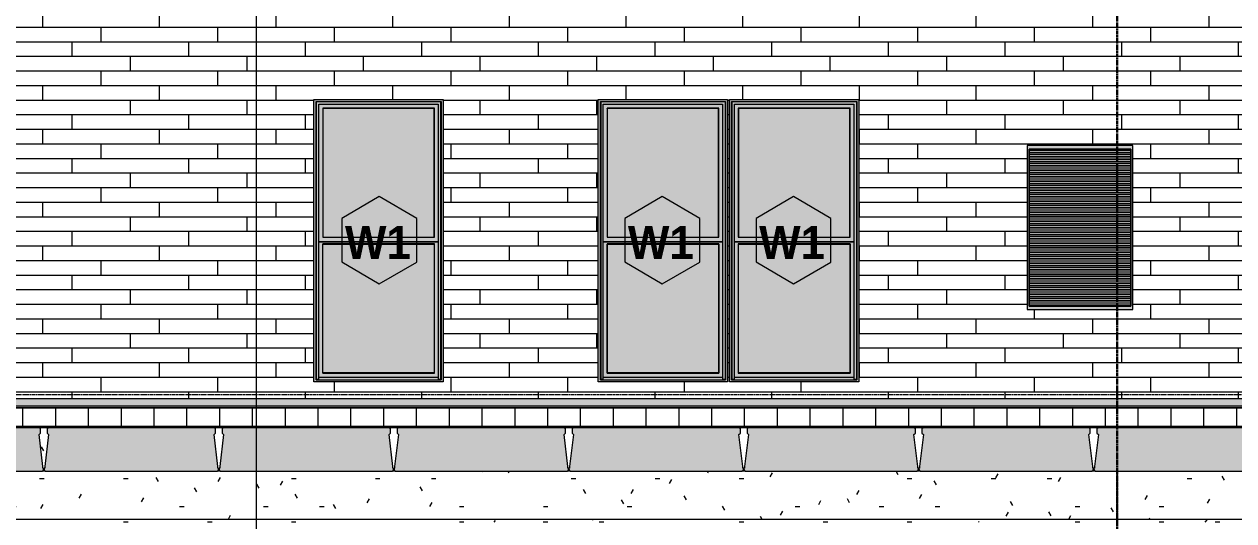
# Model space of a CAD drawing. Header units: inches. Extents: x -4168 to 4202, y -264 to 629.
# Drawn here: x 602.6 to 934.4, y -34.6 to 101.6 of the extents above; entities that cross this region are included whole.
import ezdxf

# ---------------------------------------------------------------- set-up
doc = ezdxf.new("R2010")
doc.units = ezdxf.units.IN
doc.header["$MEASUREMENT"] = 0
doc.linetypes.add('Grid Line 1_2_', pattern=[0.875, 0.5, -0.125, 0.125, -0.125])
doc.linetypes.add('Grid Line 1_2__2_', pattern=[0.875, 0.5, -0.125, 0.125, -0.125])
for name, color, linetype, lineweight in [('0-2', 7, 'Continuous', 9), ('0-4', 250, 'Continuous', 5), ('A-FLOR', 192, 'Continuous', 13), ('A-FLOR-1', 192, 'Continuous', 5), ('A-FLOR-2', 192, 'Continuous', 9), ('A-FLOR-LEVL-1', 51, 'Grid Line 1_2_', 9), ('A-FLOR-MCUT', 51, 'Continuous', 13), ('A-FLOR-PATT-1', 252, 'Continuous', 9), ('A-GENM', 5, 'Continuous', 9), ('A-GENM-2', 57, 'Continuous', 9), ('A-GLAZ-1', 151, 'Continuous', 9), ('A-GLAZ-IDEN', 152, 'Continuous', 9), ('A-WALL-3', 113, 'Continuous', 9), ('A-WALL-PATT-3', 111, 'Continuous', 9), ('G-ANNO-SYMB', 111, 'Continuous', 9), ('S-BEAM-1', 57, 'Continuous', 9), ('S-BEAM-2', 7, 'Continuous', 9), ('S-BEAM-4', 10, 'Continuous', 9), ('S-GRID-1', 1, 'Grid Line 1_2__2_', 30)]:
    doc.layers.add(name, color=color, linetype=linetype, lineweight=lineweight)
doc.styles.add('Century Gothic_B', font='GOTHICB.TTF', dxfattribs={"height": 9})
pattern_1 = [(0, (0, 62.83), (30.72, 5.431), [1.267, -21.773, 1.267, -21.773, -122.88]), (0, (0, 62.83), (30.72, 5.431), [-46.08, 1.267, -44.813, 1.267, -21.773, -53.76]), (0, (0, 62.83), (30.72, 5.431), [-115.2, 1.267, -14.093, 1.267, -37.133]), (129.232, (11.52, 65.546), (-19.350573, 12.838379), [1.002, -17.213, 1.002, -17.213, -97.145]), (129.232, (11.52, 65.546), (-19.350573, 12.838379), [-36.429, 1.002, -35.428, 1.002, -17.213, -42.501]), (129.232, (11.52, 65.546), (-19.350573, 12.838379), [-91.074, 1.002, -11.141, 1.002, -29.356]), (230.768, (15.36, 76.407), (-11.3700044, -24.785848), [1.002, -17.213, 1.002, -17.213, -97.145]), (230.768, (15.36, 76.407), (-11.3700044, -24.785848), [-36.429, 1.002, -35.428, 1.002, -17.213, -42.501]), (230.768, (15.36, 76.407), (-11.3700044, -24.785848), [-91.074, 1.002, -11.141, 1.002, -29.356])]
pattern_2 = [(0, (0, 0), (30.72, 7.68), [1.267, -21.773, 1.267, -21.773, -122.88]), (0, (0, 0), (30.72, 7.68), [-46.08, 1.267, -44.813, 1.267, -21.773, -53.76]), (0, (0, 0), (30.72, 7.68), [-115.2, 1.267, -14.093, 1.267, -37.133]), (120, (11.52, 3.84), (-22.011075, 22.7643004), [1.267, -21.773, 1.267, -21.773, -122.88]), (120, (11.52, 3.84), (-22.011075, 22.7643004), [-46.08, 1.267, -44.813, 1.267, -21.773, -53.76]), (120, (11.52, 3.84), (-22.011075, 22.7643004), [-115.2, 1.267, -14.093, 1.267, -37.133]), (240, (15.36, 19.2), (-8.708925, -30.4443004), [1.267, -21.773, 1.267, -21.773, -122.88]), (240, (15.36, 19.2), (-8.708925, -30.4443004), [-46.08, 1.267, -44.813, 1.267, -21.773, -53.76]), (240, (15.36, 19.2), (-8.708925, -30.4443004), [-115.2, 1.267, -14.093, 1.267, -37.133])]

# ---------------------------------------------------------------- blocks, each defined once
blk = doc.blocks.new('034100 - Precast Structural Concrete - Solid Plank - 12_-1979039-BUILDING ELEVATION - SOUTH')
at = {"layer": 'S-BEAM-4'}
blk.add_hatch(color=256, dxfattribs=at).paths.add_polyline_path([(12080.27, -21), (12080.65, -20.69), (12080.65, -20.21), (12080.51, -20.21), (12080.51, -19.74), (12079.45, -10.97), (12079.84, -10.57), (12079.84, -9.31), (12079.15, -9), (12034.35, -9), (12033.65, -9.31), (12033.65, -10.57), (12034.05, -10.97), (12032.98, -19.74), (12032.98, -20.21), (12032.81, -20.21), (12032.85, -20.69), (12033.22, -21), (12078.59, -21)], flags=0)
at = {"layer": 'S-BEAM-2'}
for p, q in [((12034.35, -9), (12033.65, -9.31)), ((12033.65, -9.31), (12033.65, -10.57)), ((12079.15, -9), (12034.35, -9)), ((12079.84, -9.31), (12079.15, -9)), ((12079.84, -10.57), (12079.84, -9.31)), ((12034.05, -10.97), (12032.98, -19.74)), ((12033.65, -10.57), (12034.05, -10.97)), ((12079.45, -10.97), (12079.84, -10.57)), ((12080.51, -19.74), (12079.45, -10.97)), ((12032.98, -19.74), (12032.98, -20.21)), ((12080.51, -19.82), (12080.51, -19.74)), ((12080.51, -20.21), (12080.51, -19.82)), ((12032.98, -20.21), (12032.81, -20.21)), ((12032.81, -20.21), (12032.85, -20.69)), ((12032.85, -20.69), (12033.22, -21)), ((12033.22, -21), (12080.27, -21)), ((12080.27, -21), (12080.65, -20.69)), ((12080.69, -20.21), (12080.51, -20.21)), ((12080.65, -20.69), (12080.69, -20.21))]:
    blk.add_line(p, q, dxfattribs=at)
blk = doc.blocks.new('CTR - 1st Phase - Structure_rvt-2-BUILDING ELEVATION - SOUTH')
at = {"layer": 'S-BEAM-1'}
h = blk.add_hatch(dxfattribs=at)
h.set_pattern_fill('FP_111', color=256, style=0, pattern_type=2)
h.set_pattern_definition(pattern_2)
h.paths.add_polyline_path([(11696.27, -21), (11697.22, -21), (11696.85, -20.69), (11696.85, -20.21), (11696.98, -20.21), (11696.98, -19.74), (11698.05, -10.97), (11697.65, -10.57), (11697.65, -9.31), (11698.35, -9), (11695.21, -9.03), (11695.84, -9.31), (11695.84, -10.57), (11695.45, -10.97), (11696.51, -19.82), (11696.51, -20.21), (11696.69, -20.21), (11696.65, -20.69), (11696.51, -20.8)], flags=0)
h.paths.add_polyline_path([(11648.69, -21), (11649.22, -21), (11648.85, -20.69), (11648.85, -20.21), (11648.98, -20.21), (11648.98, -19.74), (11650.05, -10.97), (11649.65, -10.57), (11649.65, -9.31), (11650.35, -9), (11647.21, -9.03), (11647.84, -9.31), (11647.84, -10.57), (11647.45, -10.97), (11648.51, -19.82), (11648.51, -20.21), (11648.69, -20.21), (11648.65, -20.69), (11648.27, -21), (11648.65, -21)], flags=0)
h.paths.add_polyline_path([(11553.22, -21), (11552.85, -20.69), (11552.85, -20.21), (11552.98, -20.21), (11552.99, -19.7), (11554.05, -10.97), (11553.65, -10.57), (11553.65, -9.31), (11554.35, -9), (11551.21, -9.03), (11551.84, -9.31), (11551.84, -10.57), (11551.45, -10.97), (11552.51, -19.82), (11552.51, -20.21), (11552.69, -20.21), (11552.65, -20.69), (11552.27, -21), (11552.99, -21)], flags=0)
h.paths.add_polyline_path([(11601.22, -21), (11600.85, -20.69), (11600.85, -20.21), (11600.98, -20.21), (11600.98, -19.74), (11602.05, -10.97), (11601.65, -10.57), (11601.65, -9.31), (11602.35, -9), (11599.21, -9.03), (11599.84, -9.31), (11599.84, -10.57), (11599.45, -10.97), (11600.51, -19.82), (11600.51, -20.21), (11600.69, -20.21), (11600.65, -20.69), (11600.27, -21), (11600.98, -21)], flags=0)
h.paths.add_polyline_path([(11745.22, -21), (11744.85, -20.69), (11744.85, -20.21), (11744.98, -20.21), (11744.98, -19.74), (11746.05, -10.97), (11745.65, -10.57), (11745.65, -9.31), (11746.35, -9), (11743.21, -9.03), (11743.84, -9.31), (11743.84, -10.57), (11743.45, -10.97), (11744.51, -19.82), (11744.51, -20.21), (11744.69, -20.21), (11744.65, -20.69), (11744.27, -21), (11744.98, -21)], flags=0)
h.paths.add_polyline_path([(11841.22, -21), (11840.85, -20.69), (11840.85, -20.21), (11840.98, -20.21), (11840.98, -19.74), (11842.05, -10.97), (11841.65, -10.57), (11841.65, -9.31), (11842.35, -9), (11839.21, -9.03), (11839.84, -9.31), (11839.84, -10.57), (11839.45, -10.97), (11840.51, -19.82), (11840.51, -20.21), (11840.69, -20.21), (11840.65, -20.69), (11840.27, -21), (11840.98, -21)], flags=0)
h.paths.add_polyline_path([(11792.69, -21), (11793.22, -21), (11792.85, -20.69), (11792.85, -20.21), (11792.98, -20.21), (11792.98, -19.74), (11794.05, -10.97), (11793.65, -10.57), (11793.65, -9.31), (11794.35, -9), (11791.21, -9.03), (11791.84, -9.31), (11791.84, -10.57), (11791.45, -10.97), (11792.51, -19.82), (11792.51, -20.21), (11792.69, -20.21), (11792.65, -20.69), (11792.27, -21), (11792.65, -21)], flags=0)
h = blk.add_hatch(dxfattribs=at)
h.set_pattern_fill('FP_111', color=256, style=0, pattern_type=2)
h.set_pattern_definition(pattern_2)
h.paths.add_polyline_path([(11846.32, -34.21), (11847.17, -34.21), (11847.17, -21), (11534.22, -21), (11534.22, -34.21), (11826.61, -34.21)], flags=0)
h = blk.add_hatch(dxfattribs=at)
h.set_pattern_fill('FP_111', color=256, style=0, pattern_type=2)
h.set_pattern_definition(pattern_2)
h.paths.add_polyline_path([(11847.2, -34.21), (12077.19, -34.21), (12077.19, -21), (11847.2, -21)], flags=0)
h = blk.add_hatch(dxfattribs=at)
h.set_pattern_fill('FP_117', color=256, style=0, pattern_type=2)
h.set_pattern_definition(pattern_1)
h.paths.add_polyline_path([(11798.26, -35), (11847.17, -35), (11847.17, -34.21), (11534.22, -34.21), (11534.22, -35), (11787.19, -35)], flags=0)
h = blk.add_hatch(dxfattribs=at)
h.set_pattern_fill('FP_117', color=256, style=0, pattern_type=2)
h.set_pattern_definition(pattern_1)
h.paths.add_polyline_path([(12077.19, -35), (12077.19, -34.21), (11847.2, -34.21), (11847.2, -35), (12043.48, -35)], flags=0)
at = {"layer": 'S-BEAM-2'}
for p, q in [((11553.22, -21), (11552.27, -21)), ((11601.22, -21), (11600.27, -21)), ((11649.22, -21), (11648.27, -21)), ((11697.22, -21), (11696.27, -21)), ((11745.22, -21), (11744.27, -21)), ((11793.22, -21), (11792.27, -21)), ((11841.22, -21), (11840.27, -21)), ((11847.17, -21), (11847.17, -34.21)), ((11847.2, -34.21), (11847.2, -21)), ((11847.17, -34.21), (11534.22, -34.21)), ((11847.17, -34.21), (11847.17, -35)), ((11847.2, -35), (11847.2, -34.21)), ((12077.19, -34.21), (11847.2, -34.21))]:
    blk.add_line(p, q, dxfattribs=at)
at = {"layer": 'S-GRID-1'}
blk.add_line((11847.19, -203.76), (11847.19, 451.86), dxfattribs=at)
at = {"layer": '0-2'}
for p in [(-528, 0), (-480, 0), (-432, 0), (-384, 0), (-336, 0), (-288, 0), (-240, 0), (-192, 0)]:
    blk.add_blockref('034100 - Precast Structural Concrete - Solid Plank - 12_-1979039-BUILDING ELEVATION - SOUTH', p, dxfattribs=at)
blk = doc.blocks.new('Window-Double_Hung-Marvin-Essential - ESDH3066 - 1st Floor-3357218-BUILDING ELEVATION - SOUTH')
at = {"layer": 'A-GLAZ-1'}
h = blk.add_hatch(color=256, dxfattribs=at)
h.paths.add_polyline_path([(11728.03, 3.5), (11740.34, 3.51), (11740.34, 81), (11704.84, 81), (11704.84, 3.5), (11708.31, 3.5)], flags=0)
h.paths.add_polyline_path([(11705.43, 4.09), (11705.46, 80.41), (11739.75, 80.41), (11739.75, 4.09), (11705.51, 4.09)], flags=0)
for points in [[(11705.43, 4.09), (11705.51, 4.17), (11705.51, 80.33), (11705.43, 80.41), (11705.43, 4.17)], [(11705.51, 80.33), (11739.71, 80.38), (11739.71, 80.41), (11705.46, 80.38)], [(11705.51, 4.17), (11706.21, 4.17), (11706.21, 79.63), (11738.96, 79.63), (11738.96, 4.17), (11739.67, 4.17), (11739.67, 80.33), (11705.51, 80.33), (11705.51, 4.17)], [(11739.75, 4.09), (11739.75, 80.41), (11739.67, 80.33), (11739.67, 4.17)], [(11737.87, 78.53), (11737.87, 78.59), (11707.25, 78.59), (11707.31, 78.53), (11728.03, 78.53)], [(11707.25, 43.16), (11707.31, 43.22), (11707.31, 78.53), (11707.25, 78.53), (11707.25, 43.22)], [(11707.31, 43.22), (11737.87, 43.22), (11737.87, 78.53), (11707.31, 78.53), (11707.31, 48.37)], [(11737.93, 43.16), (11737.93, 78.59), (11737.87, 78.53), (11737.89, 43.2)], [(11737.93, 43.16), (11737.87, 43.22), (11707.31, 43.22), (11707.31, 43.16), (11737.89, 43.16)], [(11738.37, 41.81), (11738.96, 41.81), (11738.96, 41.94), (11706.21, 41.94), (11706.21, 41.81), (11737.93, 41.81)], [(11728.03, 41.28), (11737.89, 41.3), (11737.87, 41.34), (11707.25, 41.34), (11707.31, 41.28), (11708.31, 41.28)], [(11707.25, 5.91), (11707.31, 5.97), (11707.31, 41.28), (11707.25, 41.28), (11707.25, 5.97)], [(11707.31, 5.97), (11737.87, 5.97), (11737.87, 41.28), (11707.31, 41.28), (11707.31, 6.49)], [(11737.93, 5.91), (11737.93, 41.34), (11737.87, 41.28), (11737.89, 5.95)], [(11705.43, 4.09), (11705.51, 4.09), (11739.75, 4.09), (11739.67, 4.17), (11738.96, 4.19), (11738.96, 4.66), (11706.21, 4.66), (11706.21, 4.17), (11705.51, 4.17), (11705.43, 4.09)], [(11705.43, 4.09), (11705.43, 4.09), (11705.43, 4.17)], [(11707.31, 5.91), (11737.93, 5.91), (11737.87, 5.97), (11707.31, 5.97), (11707.25, 5.91)]]:
    blk.add_hatch(color=256, dxfattribs=at).paths.add_polyline_path(points, flags=0)
h = blk.add_hatch(color=256, dxfattribs=at)
h.paths.add_polyline_path([(11708.31, 41.94), (11738.96, 41.94), (11738.96, 79.63), (11706.21, 79.63), (11706.21, 41.94), (11707.25, 41.94)], flags=0)
h.paths.add_polyline_path([(11708.31, 43.16), (11707.25, 43.16), (11707.25, 78.59), (11737.93, 78.59), (11737.93, 43.16), (11728.03, 43.16)], flags=0)
h = blk.add_hatch(color=256, dxfattribs=at)
h.paths.add_polyline_path([(11706.21, 4.69), (11738.96, 4.69), (11738.96, 41.81), (11706.21, 41.81), (11706.21, 4.87)], flags=0)
h.paths.add_polyline_path([(11707.25, 5.91), (11707.25, 41.34), (11737.93, 41.34), (11737.93, 5.91), (11708.31, 5.91)], flags=0)
for p, q in [((11705.43, 80.41), (11739.75, 80.41)), ((11705.43, 80.41), (11705.51, 80.33)), ((11705.43, 4.09), (11705.43, 80.41)), ((11739.67, 80.33), (11705.51, 80.33)), ((11705.51, 80.33), (11705.51, 4.17)), ((11739.75, 80.41), (11739.67, 80.33)), ((11739.67, 80.33), (11739.67, 4.17)), ((11739.75, 80.41), (11739.75, 4.09)), ((11706.21, 79.63), (11738.96, 79.63)), ((11706.21, 4.17), (11706.21, 79.63)), ((11707.31, 78.53), (11707.25, 78.59)), ((11707.25, 78.59), (11707.25, 43.16)), ((11737.93, 78.59), (11707.25, 78.59)), ((11707.31, 78.53), (11707.31, 43.22)), ((11737.87, 78.53), (11707.31, 78.53)), ((11737.87, 78.53), (11737.93, 78.59)), ((11737.87, 43.22), (11737.87, 78.53)), ((11737.93, 43.16), (11737.93, 78.59)), ((11738.96, 79.63), (11738.96, 4.17)), ((11707.31, 43.22), (11707.25, 43.16)), ((11707.25, 43.16), (11737.93, 43.16)), ((11707.31, 43.22), (11737.87, 43.22)), ((11737.93, 43.16), (11737.87, 43.22)), ((11738.96, 41.94), (11706.21, 41.94)), ((11738.96, 41.81), (11706.21, 41.81)), ((11737.93, 41.34), (11707.25, 41.34)), ((11707.25, 41.34), (11707.31, 41.28)), ((11707.25, 41.34), (11707.25, 5.91)), ((11707.31, 41.28), (11737.87, 41.28)), ((11707.31, 5.97), (11707.31, 41.28)), ((11737.87, 41.28), (11737.93, 41.34)), ((11737.87, 41.28), (11737.87, 5.97)), ((11737.93, 41.34), (11737.93, 5.91)), ((11705.51, 4.17), (11705.43, 4.09)), ((11705.43, 4.09), (11739.75, 4.09)), ((11706.21, 4.17), (11705.51, 4.17)), ((11738.96, 4.69), (11706.21, 4.69)), ((11738.96, 4.66), (11706.21, 4.66)), ((11707.25, 5.91), (11707.31, 5.97)), ((11707.25, 5.91), (11737.93, 5.91)), ((11737.87, 5.97), (11707.31, 5.97)), ((11737.93, 5.91), (11737.87, 5.97)), ((11739.67, 4.17), (11738.96, 4.17)), ((11739.75, 4.09), (11739.67, 4.17))]:
    blk.add_line(p, q, dxfattribs=at)
blk = doc.blocks.new('Window-Double_Hung-Marvin-Essential - ESDH3066 - 1st Floor-3357216-BUILDING ELEVATION - SOUTH')
at = {"layer": 'A-GLAZ-1'}
h = blk.add_hatch(color=256, dxfattribs=at)
h.paths.add_polyline_path([(11897.43, 3.5), (11932.34, 3.51), (11932.34, 81), (11896.84, 81), (11896.84, 3.5)], flags=0)
h.paths.add_polyline_path([(11897.43, 4.09), (11897.46, 80.41), (11931.75, 80.41), (11931.75, 4.09), (11897.51, 4.09)], flags=0)
for points in [[(11897.43, 4.09), (11897.51, 4.17), (11897.51, 80.33), (11897.43, 80.41), (11897.43, 4.17)], [(11925.18, 80.33), (11931.71, 80.38), (11931.71, 80.41), (11897.46, 80.38), (11897.51, 80.33), (11910.03, 80.33)], [(11930.96, 4.17), (11931.67, 4.17), (11931.67, 80.33), (11897.51, 80.33), (11897.51, 4.17), (11898.21, 4.17), (11898.21, 79.63), (11930.96, 79.63), (11930.96, 4.87)], [(11931.75, 4.09), (11931.75, 80.41), (11931.67, 80.33), (11931.67, 4.17), (11931.75, 4.09)], [(11899.31, 78.53), (11929.87, 78.53), (11929.87, 78.59), (11899.25, 78.59)], [(11899.25, 43.16), (11899.31, 43.22), (11899.31, 78.53), (11899.25, 78.53), (11899.25, 43.22)], [(11929.87, 43.22), (11929.87, 78.53), (11899.31, 78.53), (11899.31, 43.22), (11925.18, 43.22)], [(11929.93, 43.16), (11929.93, 78.59), (11929.87, 78.53), (11929.87, 43.22)], [(11929.93, 43.16), (11929.87, 43.22), (11899.31, 43.22), (11899.31, 43.16), (11929.87, 43.16)], [(11898.81, 41.81), (11930.96, 41.81), (11930.96, 41.94), (11898.21, 41.94), (11898.21, 41.81), (11898.78, 41.81)], [(11929.87, 41.28), (11929.87, 41.34), (11899.25, 41.34), (11899.31, 41.28), (11925.18, 41.28)], [(11899.25, 5.91), (11899.31, 5.97), (11899.31, 41.28), (11899.25, 41.28), (11899.25, 5.97)], [(11900.54, 5.97), (11929.87, 5.97), (11929.87, 41.28), (11899.31, 41.28), (11899.31, 5.97)], [(11929.93, 5.91), (11929.93, 41.34), (11929.87, 41.28), (11929.87, 5.97)], [(11905.47, 4.09), (11931.75, 4.09), (11931.67, 4.17), (11930.96, 4.19), (11930.96, 4.66), (11898.21, 4.65), (11898.21, 4.17), (11897.51, 4.17), (11897.43, 4.09), (11900.54, 4.09)], [(11929.93, 5.91), (11929.87, 5.97), (11899.31, 5.97), (11899.31, 5.91), (11929.87, 5.91)]]:
    blk.add_hatch(color=256, dxfattribs=at).paths.add_polyline_path(points, flags=0)
h = blk.add_hatch(color=256, dxfattribs=at)
h.paths.add_polyline_path([(11898.21, 41.94), (11930.96, 41.94), (11930.96, 79.63), (11898.21, 79.63), (11898.21, 42.12)], flags=0)
h.paths.add_polyline_path([(11929.93, 43.16), (11899.25, 43.16), (11899.25, 78.59), (11929.93, 78.59), (11929.93, 48.37)], flags=0)
h = blk.add_hatch(color=256, dxfattribs=at)
h.paths.add_polyline_path([(11930.37, 4.69), (11930.96, 4.69), (11930.96, 41.81), (11898.21, 41.78), (11898.21, 4.69), (11930.11, 4.69)], flags=0)
h.paths.add_polyline_path([(11929.93, 5.91), (11899.25, 5.91), (11899.25, 41.34), (11929.93, 41.34), (11929.93, 6.49)], flags=0)
h = blk.add_hatch(color=256, dxfattribs=at)
h.paths.add_polyline_path([(11931.75, 4.09), (11931.75, 4.09), (11931.67, 4.17)], flags=0)
h.paths.add_polyline_path([(11897.43, 4.09), (11897.43, 4.09), (11897.43, 4.17)], flags=0)
for p, q in [((11897.43, 4.09), (11897.43, 80.41)), ((11897.51, 80.33), (11897.43, 80.41)), ((11897.43, 80.41), (11931.75, 80.41)), ((11897.51, 4.17), (11897.51, 80.33)), ((11931.67, 80.33), (11897.51, 80.33)), ((11931.67, 80.33), (11931.75, 80.41)), ((11931.67, 4.17), (11931.67, 80.33)), ((11931.75, 80.41), (11931.75, 4.09)), ((11898.21, 4.17), (11898.21, 79.63)), ((11898.21, 79.63), (11930.96, 79.63)), ((11899.25, 78.59), (11899.31, 78.53)), ((11899.25, 78.59), (11899.25, 43.16)), ((11929.93, 78.59), (11899.25, 78.59)), ((11929.87, 78.53), (11899.31, 78.53)), ((11899.31, 78.53), (11899.31, 43.22)), ((11929.93, 78.59), (11929.87, 78.53)), ((11929.87, 43.22), (11929.87, 78.53)), ((11929.93, 43.16), (11929.93, 78.59)), ((11930.96, 79.63), (11930.96, 4.17)), ((11899.31, 43.22), (11899.25, 43.16)), ((11899.25, 43.16), (11929.93, 43.16)), ((11899.31, 43.22), (11929.87, 43.22)), ((11929.93, 43.16), (11929.87, 43.22)), ((11930.96, 41.94), (11898.21, 41.94)), ((11930.96, 41.81), (11898.21, 41.81)), ((11929.93, 41.34), (11899.25, 41.34)), ((11899.25, 41.34), (11899.31, 41.28)), ((11899.25, 5.91), (11899.25, 41.34)), ((11899.31, 41.28), (11929.87, 41.28)), ((11899.31, 5.97), (11899.31, 41.28)), ((11929.87, 41.28), (11929.93, 41.34)), ((11929.87, 41.28), (11929.87, 5.97)), ((11929.93, 5.91), (11929.93, 41.34)), ((11897.51, 4.17), (11897.43, 4.09)), ((11897.43, 4.09), (11931.75, 4.09)), ((11898.21, 4.17), (11897.51, 4.17)), ((11930.96, 4.69), (11898.21, 4.69)), ((11930.96, 4.66), (11898.21, 4.66)), ((11899.31, 5.97), (11899.25, 5.91)), ((11899.25, 5.91), (11929.93, 5.91)), ((11929.87, 5.97), (11899.31, 5.97)), ((11929.87, 5.97), (11929.93, 5.91)), ((11931.67, 4.17), (11930.96, 4.17)), ((11931.75, 4.09), (11931.67, 4.17))]:
    blk.add_line(p, q, dxfattribs=at)
blk = doc.blocks.new('V-Series_EWC4_SPVU_RFA_2015 - 1ST FLOOR-2484708-BUILDING ELEVATION - SOUTH')
at = {"layer": 'A-GENM'}
h = blk.add_hatch(color=256, dxfattribs=at)
h.paths.add_polyline_path([(10247.29, 23.31), (10276.29, 23.31), (10276.29, 68.31), (10247.29, 68.31), (10247.29, 24.25)], flags=0)
h.paths.add_polyline_path([(10247.85, 24.25), (10247.85, 67.37), (10275.73, 67.37), (10275.73, 24.25), (10269.09, 24.25)], flags=0)
at = {"layer": 'A-GENM-2'}
h = blk.add_hatch(dxfattribs=at)
h.set_pattern_fill('FP_125', color=256, style=0, pattern_type=2)
h.set_pattern_definition([(0, (10273.15, -131.049), (0, 0.5), [])])
h.paths.add_polyline_path([(10275.73, 24.25), (10275.73, 67.37), (10247.85, 67.37), (10247.85, 24.25), (10269.09, 24.25)], flags=0)
at = {"layer": 'A-GENM'}
for p, q in [((10276.29, 68.31), (10247.29, 68.31)), ((10247.29, 68.31), (10247.29, 23.31)), ((10247.85, 67.37), (10247.85, 24.25)), ((10275.73, 67.37), (10247.85, 67.37)), ((10247.85, 67.37), (10275.73, 67.37)), ((10247.85, 24.25), (10247.85, 67.37)), ((10275.73, 24.25), (10275.73, 67.37)), ((10275.73, 67.37), (10275.73, 24.25)), ((10276.29, 23.31), (10276.29, 68.31)), ((10247.29, 23.31), (10276.29, 23.31)), ((10247.85, 24.25), (10275.73, 24.25)), ((10275.73, 24.25), (10247.85, 24.25))]:
    blk.add_line(p, q, dxfattribs=at)
blk = doc.blocks.new('Window Tag - ONE-2920521-BUILDING ELEVATION - SOUTH')
at = {"layer": 'A-GLAZ-IDEN'}
for p, q in [((10069.47, 200.37), (10059.19, 194.32)), ((10079.74, 194.32), (10069.47, 200.37)), ((10059.19, 194.32), (10059.19, 182.43)), ((10079.74, 182.38), (10079.74, 194.32)), ((10059.19, 182.43), (10069.47, 176.37)), ((10069.47, 176.37), (10079.74, 182.38))]:
    blk.add_line(p, q, dxfattribs=at)

msp = doc.modelspace()

# ---------------------------------------------------------------- hatches: boundary and pattern name
at = {"layer": 'A-FLOR'}
msp.add_hatch(color=256, dxfattribs=at).paths.add_polyline_path([(-1053.6056, -9), (1143.8944, -9), (1143.8944, -8.875), (-1056.6056, -8.875), (-1056.6056, -9), (-1055.2314, -9)], flags=0)
at = {"layer": 'A-FLOR-1'}
msp.add_hatch(color=256, dxfattribs=at).paths.add_polyline_path([(1138.111, -8.875), (1142.3944, -8.875), (1142.3893, -8.75), (-1056.6056, -8.75), (-1056.6056, -8.875), (1137.8806, -8.875)], flags=0)
at = {"layer": 'A-FLOR-PATT-1'}
h = msp.add_hatch(dxfattribs=at)
h.set_pattern_fill('FP_96', color=256, style=0, pattern_type=2)
h.set_pattern_definition([(0, (-10944.795, 0), (24, 24), [24, -24]), (0, (-10944.795, 9), (24, 24), [24, -24]), (0, (-10944.795, 18), (24, 24), [24, -24]), (90, (-10941.795, 21), (-24, 24), [24, -24]), (90, (-10932.795, 21), (-24, 24), [24, -24]), (90, (-10923.795, 21), (-24, 24), [24, -24])])
h.paths.add_polyline_path([(1138.111, -3.125), (1142.3944, -3.125), (1142.3944, -1.125), (-1056.6056, -1.125), (-1056.6056, -3.125), (1128.2533, -3.125)], flags=0)
h = msp.add_hatch(dxfattribs=at)
h.set_pattern_fill('FP_97', color=256, style=0, pattern_type=2)
h.set_pattern_definition([(0, (-10944.795, 0), (15.36, 3.84), [1.267, -10.253, 1.267, -10.253, -61.44]), (0, (-10944.795, 0), (15.36, 3.84), [-23.04, 1.267, -21.773, 1.267, -10.253, -26.88]), (0, (-10944.795, 0), (15.36, 3.84), [-57.6, 1.267, -6.413, 1.267, -17.933]), (120, (-10939.035, 1.92), (-11.0055376, 11.3821502), [1.267, -10.253, 1.267, -10.253, -61.44]), (120, (-10939.035, 1.92), (-11.0055376, 11.3821502), [-23.04, 1.267, -21.773, 1.267, -10.253, -26.88]), (120, (-10939.035, 1.92), (-11.0055376, 11.3821502), [-57.6, 1.267, -6.413, 1.267, -17.933]), (240, (-10937.115, 9.6), (-4.3544624, -15.2221502), [1.267, -10.253, 1.267, -10.253, -61.44]), (240, (-10937.115, 9.6), (-4.3544624, -15.2221502), [-23.04, 1.267, -21.773, 1.267, -10.253, -26.88]), (240, (-10937.115, 9.6), (-4.3544624, -15.2221502), [-57.6, 1.267, -6.413, 1.267, -17.933])])
h.paths.add_polyline_path([(-22.2593, -3.625), (1142.3944, -3.625), (1142.3944, -3.125), (-1056.6056, -3.125), (-1056.6056, -3.625), (-25.0998, -3.625)], flags=0)
h = msp.add_hatch(dxfattribs=at)
h.set_pattern_fill('FP_98', color=256, style=0, pattern_type=2)
h.set_pattern_definition([(90, (-10944.795, 0), (-6, 4e-16), [])])
h.paths.add_polyline_path([(-25.0998, -3.75), (1142.3944, -3.75), (1142.3944, -3.625), (-1056.6056, -3.625), (-1056.6056, -3.75), (-32.27, -3.75)], flags=0)
h = msp.add_hatch(dxfattribs=at)
h.set_pattern_fill('FP_99', color=256, style=0, pattern_type=2)
h.set_pattern_definition([(0, (-10944.795, 0), (0, 9), []), (90, (-10944.795, 0), (-9, 6e-16), [])])
h.paths.add_polyline_path([(-15.242, -8.75), (1142.3944, -8.75), (1142.3944, -3.75), (-1056.6056, -3.75), (-1056.6056, -8.75), (-25.0998, -8.75)], flags=0)
at = {"layer": 'A-WALL-PATT-3'}
h = msp.add_hatch(dxfattribs=at)
h.set_pattern_fill('FP_101', color=256, style=0, pattern_type=2)
h.set_pattern_definition([(0, (335.682, 0.8), (0, 4), []), (90, (335.682, 0.8), (-8, 8), [4, -28]), (90, (351.682, 4.8), (-8, 8), [4, -28])])
h.paths.add_polyline_path([(340.1194, -1.125), (1142.3944, -1.0888), (1142.3944, 0), (1145.1444, 0), (1145.1359, 109.25), (340.1194, 109.25), (340.1194, 0.5114)], flags=0)
h.paths.add_polyline_path([(492.4305, 3.5), (488.8444, 3.5156), (488.8444, 81), (524.3444, 81), (524.3444, 3.5), (497.3593, 3.5)], flags=0)
h.paths.add_polyline_path([(488.3444, 3.5), (452.8444, 3.5), (452.8444, 81), (488.3444, 81), (488.3444, 4.0883)], flags=0)
h.paths.add_polyline_path([(704.3714, 3.5), (682.0444, 3.5), (682.0444, 81), (717.5444, 81), (717.5444, 3.5), (714.2291, 3.5)], flags=0)
h.paths.add_polyline_path([(1023.5444, 3.5), (988.0444, 3.5), (988.0444, 81), (1023.5444, 81), (1023.5444, 6.494)], flags=0)
h.paths.add_polyline_path([(760.0444, 3.5), (760.0444, 81), (795.5444, 81), (795.5444, 3.5), (763.5177, 3.5)], flags=0)
h.paths.add_polyline_path([(410.3444, 3.5), (374.8444, 3.5), (374.8444, 81), (410.3444, 81), (410.3444, 24.4419)], flags=0)
h.paths.add_polyline_path([(796.0444, 3.5), (796.0444, 81), (831.5444, 81), (831.5444, 3.5), (798.0198, 3.5)], flags=0)
h.paths.add_polyline_path([(952.0444, 3.5), (952.0444, 81), (987.5444, 81), (987.5444, 3.5), (955.7433, 3.5)], flags=0)
h.paths.add_polyline_path([(570.2569, 23.3125), (569.6944, 23.3125), (569.6944, 68.3125), (598.6944, 68.3125), (598.6944, 23.3125), (586.0788, 23.3125)], flags=0)
h.paths.add_polyline_path([(877.6944, 23.3125), (877.6944, 68.3125), (906.6944, 68.3125), (906.6944, 23.3125), (878.2569, 23.3125)], flags=0)

# ---------------------------------------------------------------- linework, layer by layer
at = {"layer": 'A-FLOR-2'}
for p, q in [((1142.3944, -1.125), (-1056.6056, -1.125)), ((-1056.6056, -9), (1142.3944, -9))]:
    msp.add_line(p, q, dxfattribs=at)
at = {"layer": 'A-FLOR-LEVL-1'}
msp.add_line((-1284.2667, 0), (1431.264, 0), dxfattribs=at)
at = {"layer": 'A-FLOR-MCUT'}
for p, q in [((1142.3944, -3.125), (-1056.6056, -3.125)), ((1142.3944, -3.625), (-1056.6056, -3.625)), ((1142.3944, -3.75), (-1056.6056, -3.75)), ((1142.3944, -8.75), (-1056.6056, -8.75)), ((1142.3944, -8.875), (-1056.6056, -8.875))]:
    msp.add_line(p, q, dxfattribs=at)
at = {"layer": 'A-WALL-3'}
for p, q in [((682.0444, 3.5), (682.0444, 81)), ((682.0444, 81), (717.5444, 81)), ((717.5444, 81), (717.5444, 3.5)), ((760.0444, 3.5), (760.0444, 81)), ((760.0444, 81), (795.5444, 81)), ((795.5444, 81), (795.5444, 3.5)), ((796.0444, 3.5), (796.0444, 81)), ((796.0444, 81), (831.5444, 81)), ((831.5444, 81), (831.5444, 3.5)), ((717.5444, 3.5), (682.0444, 3.5)), ((795.5444, 3.5), (760.0444, 3.5)), ((831.5444, 3.5), (796.0444, 3.5))]:
    msp.add_line(p, q, dxfattribs=at)
at = {"layer": 'G-ANNO-SYMB'}
msp.add_line((666.1944, 467.281), (666.1944, -180.5004), dxfattribs=at)

# ---------------------------------------------------------------- block references
at = {"layer": '0-4'}
msp.add_blockref('CTR - 1st Phase - Structure_rvt-2-BUILDING ELEVATION - SOUTH', (-10944.795, 0), dxfattribs=at)
at = {"layer": 'A-GENM'}
msp.add_blockref('V-Series_EWC4_SPVU_RFA_2015 - 1ST FLOOR-2484708-BUILDING ELEVATION - SOUTH', (-9369.595, 0), dxfattribs=at)
at = {"layer": 'A-GLAZ-1'}
for name, p in [('Window-Double_Hung-Marvin-Essential - ESDH3066 - 1st Floor-3357216-BUILDING ELEVATION - SOUTH', (-11214.795, 0)), ('Window-Double_Hung-Marvin-Essential - ESDH3066 - 1st Floor-3357218-BUILDING ELEVATION - SOUTH', (-10944.795, 0)), ('Window-Double_Hung-Marvin-Essential - ESDH3066 - 1st Floor-3357218-BUILDING ELEVATION - SOUTH', (-10908.795, 0))]:
    msp.add_blockref(name, p, dxfattribs=at)
at = {"layer": 'A-GLAZ-IDEN'}
for p in [(-9369.4896, -146), (-9291.8646, -146), (-9255.8646, -146)]:
    msp.add_blockref('Window Tag - ONE-2920521-BUILDING ELEVATION - SOUTH', p, dxfattribs=at)

# ---------------------------------------------------------------- texts
at = {"layer": 'A-GLAZ-IDEN', "char_height": 9, "width": 22.725, "attachment_point": 1, "style": 'Century Gothic_B'}
for insert in [(690.5716, 46.2225), (768.1966, 46.2225), (804.1966, 46.2225)]:
    msp.add_mtext('W1', dxfattribs=dict(at, insert=insert))

doc.saveas('drawing.dxf')
